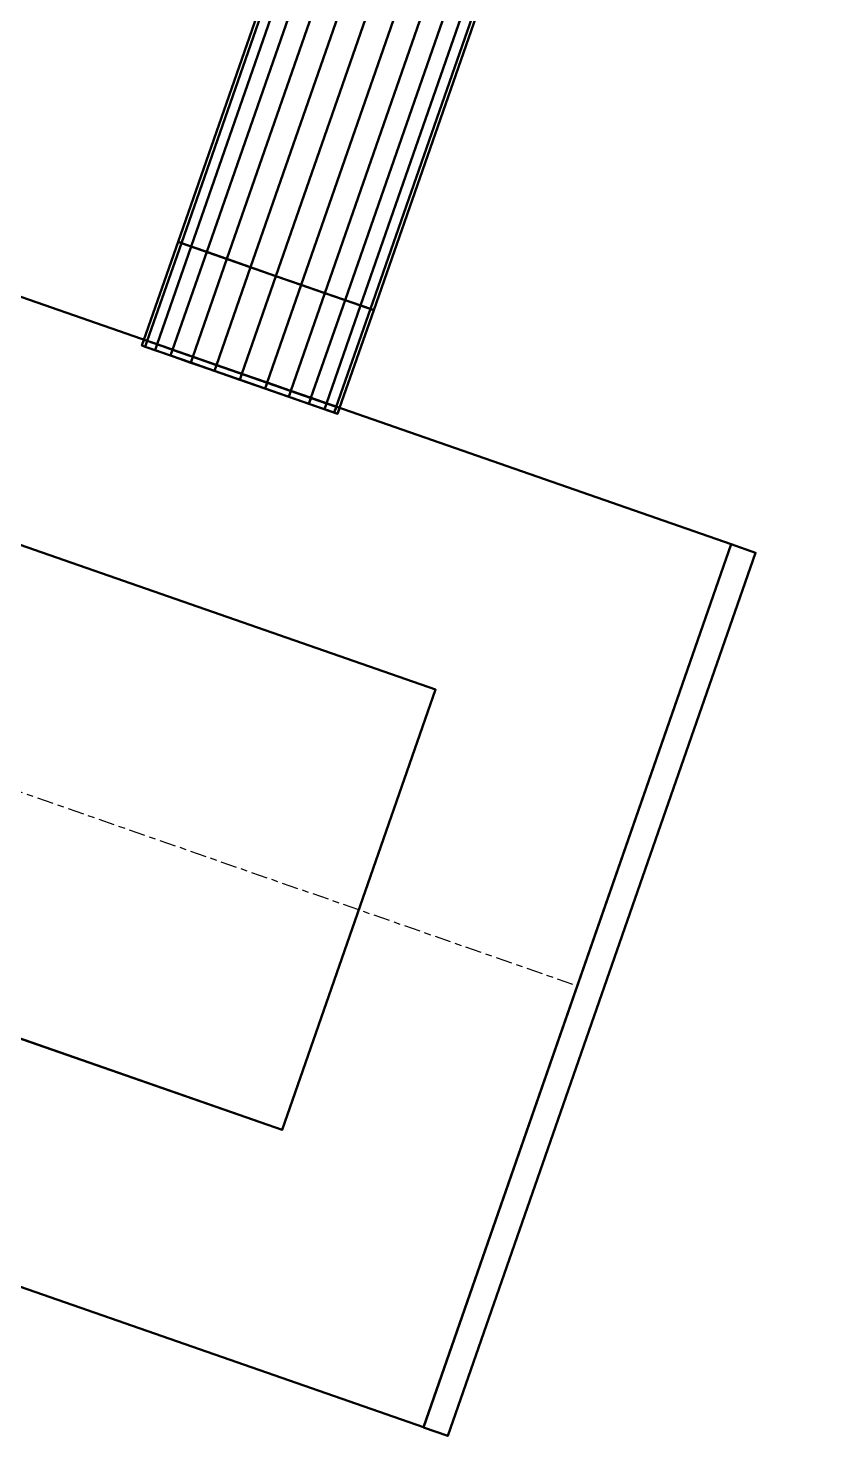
# Model space of a CAD drawing. Header units: inches. Extents: x -1654 to 1344, y -1538 to 36.
# Drawn here: x -435.9 to -405.5, y -977 to -922.7 of the extents above; entities that cross this region are included whole.
import ezdxf

# ---------------------------------------------------------------- set-up
doc = ezdxf.new("R2010")
doc.units = ezdxf.units.IN
doc.header["$MEASUREMENT"] = 0
doc.linetypes.add('Center', pattern=[1.25, 0.25, -0.1875, 0.625, -0.1875])
for name, color, linetype, lineweight in [('M-HVAC-CDFF', 3, 'Continuous', 30), ('M-HVAC-CDFF-SA', 3, 'Continuous', 30), ('M-HVAC-DUCT', 1, 'Center', 30), ('M-HVAC-DUCT-SA', 1, 'Continuous', 50)]:
    doc.layers.add(name, color=color, linetype=linetype, lineweight=lineweight)

# ---------------------------------------------------------------- blocks, each defined once
blk = doc.blocks.new('Round Takeoff - Standard-911433-_3D_')
at = {"layer": 'M-HVAC-DUCT', "color": 8, "linetype": 'Continuous', "lineweight": 50}
mesh = blk.add_polyface(dxfattribs=at)
corners = [(-0.24, 0, 4), (-0.24, 1.035, 3.864), (-0.24, 2, 3.464), (-0.24, 2.828, 2.828), (-0.24, 3.464, 2), (-0.24, 3.864, 1.035), (-0.24, 4), (-0.24, 3.864, -1.035), (-0.24, 3.464, -2), (-0.24, 2.828, -2.828), (-0.24, 2, -3.464), (-0.24, 1.035, -3.864), (-0.24, 0, -4), (-0.24, -1.035, -3.864), (-0.24, -2, -3.464), (-0.24, -2.828, -2.828), (-0.24, -3.464, -2), (-0.24, -3.864, -1.035), (-0.24, -4), (-0.24, -3.864, 1.035), (-0.24, -3.464, 2), (-0.24, -2.828, 2.828), (-0.24, -2, 3.464), (-0.24, -1.035, 3.864)]
mesh.append_faces([[corners[k] for k in face] for face in [(6, 3, 4, 5)]], dxfattribs={"vtx0": -1, "color": 8})
mesh.append_faces([[corners[k] for k in face] for face in [(16, 21, 14, 15)]], dxfattribs={"vtx0": -1, "vtx1": -1, "color": 8})
mesh.append_faces([[corners[k] for k in face] for face in [(12, 2, 6, 11)]], dxfattribs={"vtx0": -1, "vtx1": -1, "vtx2": -1, "color": 8})
mesh.append_faces([[corners[k] for k in face] for face in [(12, 23, 1, 2)]], dxfattribs={"vtx0": -1, "vtx1": -1, "vtx3": -1, "color": 8})
mesh.append_faces([[corners[k] for k in face] for face in [(21, 16, 17), (6, 2, 3)]], dxfattribs={"vtx0": -1, "vtx2": -1, "color": 8})
mesh.append_faces([[corners[k] for k in face] for face in [(6, 9, 10, 11), (17, 19, 20, 21)]], dxfattribs={"vtx0": -1, "vtx3": -1, "color": 8})
mesh.append_faces([[corners[k] for k in face] for face in [(18, 19, 17)]], dxfattribs={"vtx1": -1, "color": 8})
mesh.append_faces([[corners[k] for k in face] for face in [(22, 23, 12, 21)]], dxfattribs={"vtx1": -1, "vtx2": -1, "color": 8})
mesh.append_faces([[corners[k] for k in face] for face in [(23, 0, 1)]], dxfattribs={"vtx2": -1, "color": 8})
mesh.append_faces([[corners[k] for k in face] for face in [(12, 13, 14, 21)]], dxfattribs={"vtx2": -1, "vtx3": -1, "color": 8})
mesh.append_faces([[corners[k] for k in face] for face in [(6, 7, 8, 9)]], dxfattribs={"vtx3": -1, "color": 8})
mesh = blk.add_polyface(dxfattribs=at)
corners = [(-0.24, 4), (0, 4), (0, 3.864, -1.035), (0, 3.464, -2), (0, 2.828, -2.828), (0, 2, -3.464), (0, 1.035, -3.864), (0, 0, -4), (-0.24, 0, -4), (-0.24, 1.035, -3.864), (-0.24, 2, -3.464), (-0.24, 2.828, -2.828), (-0.24, 3.464, -2), (-0.24, 3.864, -1.035)]
mesh.append_faces([[corners[k] for k in face] for face in [(1, 2, 13, 0)]], dxfattribs={"vtx1": -1, "color": 8})
mesh.append_faces([[corners[k] for k in face] for face in [(5, 6, 9, 10), (10, 11, 4, 5), (2, 3, 12, 13), (11, 12, 3, 4)]], dxfattribs={"vtx1": -1, "vtx3": -1, "color": 8})
mesh.append_faces([[corners[k] for k in face] for face in [(6, 7, 8, 9)]], dxfattribs={"vtx3": -1, "color": 8})
mesh = blk.add_polyface(dxfattribs=at)
corners = [(-0.24, 0, 4), (0, 0, 4), (0, 1.035, 3.864), (0, 2, 3.464), (0, 2.828, 2.828), (0, 3.464, 2), (0, 3.864, 1.035), (0, 4), (-0.24, 4), (-0.24, 3.864, 1.035), (-0.24, 3.464, 2), (-0.24, 2.828, 2.828), (-0.24, 2, 3.464), (-0.24, 1.035, 3.864)]
mesh.append_faces([[corners[k] for k in face] for face in [(1, 2, 13, 0)]], dxfattribs={"vtx1": -1, "color": 8})
mesh.append_faces([[corners[k] for k in face] for face in [(5, 6, 9, 10), (10, 11, 4, 5), (2, 3, 12, 13), (11, 12, 3, 4)]], dxfattribs={"vtx1": -1, "vtx3": -1, "color": 8})
mesh.append_faces([[corners[k] for k in face] for face in [(6, 7, 8, 9)]], dxfattribs={"vtx3": -1, "color": 8})
mesh = blk.add_polyface(dxfattribs=at)
corners = [(4, 0, -4), (0, 0, -4), (0, 1.035, -3.864), (0, 2, -3.464), (0, 2.828, -2.828), (0, 3.464, -2), (0, 3.864, -1.035), (0, 4), (4, 4), (4, 3.864, -1.035), (4, 3.464, -2), (4, 2.828, -2.828), (4, 2, -3.464), (4, 1.035, -3.864)]
mesh.append_faces([[corners[k] for k in face] for face in [(2, 13, 0, 1)]], dxfattribs={"vtx0": -1, "color": 8})
mesh.append_faces([[corners[k] for k in face] for face in [(3, 12, 13, 2), (12, 3, 4, 11), (6, 9, 10, 5), (11, 4, 5, 10)]], dxfattribs={"vtx0": -1, "vtx2": -1, "color": 8})
mesh.append_faces([[corners[k] for k in face] for face in [(7, 8, 9, 6)]], dxfattribs={"vtx2": -1, "color": 8})
mesh = blk.add_polyface(dxfattribs=at)
corners = [(4, 4), (0, 4), (0, 3.864, 1.035), (0, 3.464, 2), (0, 2.828, 2.828), (0, 2, 3.464), (0, 1.035, 3.864), (0, 0, 4), (4, 0, 4), (4, 1.035, 3.864), (4, 2, 3.464), (4, 2.828, 2.828), (4, 3.464, 2), (4, 3.864, 1.035)]
mesh.append_faces([[corners[k] for k in face] for face in [(2, 13, 0, 1)]], dxfattribs={"vtx0": -1, "color": 8})
mesh.append_faces([[corners[k] for k in face] for face in [(3, 12, 13, 2), (12, 3, 4, 11), (6, 9, 10, 5), (11, 4, 5, 10)]], dxfattribs={"vtx0": -1, "vtx2": -1, "color": 8})
mesh.append_faces([[corners[k] for k in face] for face in [(7, 8, 9, 6)]], dxfattribs={"vtx2": -1, "color": 8})
mesh = blk.add_polyface(dxfattribs=at)
corners = [(4, 0, 4), (4, -1.035, 3.864), (4, -2, 3.464), (4, -2.828, 2.828), (4, -3.464, 2), (4, -3.864, 1.035), (4, -4), (4, -3.864, -1.035), (4, -3.464, -2), (4, -2.828, -2.828), (4, -2, -3.464), (4, -1.035, -3.864), (4, 0, -4), (4, 1.035, -3.864), (4, 2, -3.464), (4, 2.828, -2.828), (4, 3.464, -2), (4, 3.864, -1.035), (4, 4), (4, 3.864, 1.035), (4, 3.464, 2), (4, 2.828, 2.828), (4, 2, 3.464), (4, 1.035, 3.864)]
mesh.append_faces([[corners[k] for k in face] for face in [(21, 12, 17, 20)]], dxfattribs={"vtx0": -1, "vtx1": -1, "vtx2": -1, "color": 8})
mesh.append_faces([[corners[k] for k in face] for face in [(12, 3, 4)]], dxfattribs={"vtx0": -1, "vtx2": -1, "color": 8})
mesh.append_faces([[corners[k] for k in face] for face in [(12, 7, 8, 9), (12, 1, 2, 3)]], dxfattribs={"vtx0": -1, "vtx3": -1, "color": 8})
mesh.append_faces([[corners[k] for k in face] for face in [(0, 1, 12, 23), (22, 23, 12, 21)]], dxfattribs={"vtx1": -1, "vtx2": -1, "color": 8})
mesh.append_faces([[corners[k] for k in face] for face in [(6, 7, 12, 4)]], dxfattribs={"vtx1": -1, "vtx2": -1, "vtx3": -1, "color": 8})
mesh.append_faces([[corners[k] for k in face] for face in [(10, 11, 12, 9), (4, 5, 6)]], dxfattribs={"vtx2": -1, "color": 8})
mesh.append_faces([[corners[k] for k in face] for face in [(12, 13, 14, 17)]], dxfattribs={"vtx2": -1, "vtx3": -1, "color": 8})
mesh.append_faces([[corners[k] for k in face] for face in [(14, 15, 16, 17), (17, 18, 19, 20)]], dxfattribs={"vtx3": -1, "color": 8})
mesh = blk.add_polyface(dxfattribs=at)
corners = [(-0.24, -4), (0, -4), (0, -3.864, 1.035), (0, -3.464, 2), (0, -2.828, 2.828), (0, -2, 3.464), (0, -1.035, 3.864), (0, 0, 4), (-0.24, 0, 4), (-0.24, -1.035, 3.864), (-0.24, -2, 3.464), (-0.24, -2.828, 2.828), (-0.24, -3.464, 2), (-0.24, -3.864, 1.035)]
mesh.append_faces([[corners[k] for k in face] for face in [(1, 2, 13, 0)]], dxfattribs={"vtx1": -1, "color": 8})
mesh.append_faces([[corners[k] for k in face] for face in [(5, 6, 9, 10), (10, 11, 4, 5), (2, 3, 12, 13), (11, 12, 3, 4)]], dxfattribs={"vtx1": -1, "vtx3": -1, "color": 8})
mesh.append_faces([[corners[k] for k in face] for face in [(6, 7, 8, 9)]], dxfattribs={"vtx3": -1, "color": 8})
mesh = blk.add_polyface(dxfattribs=at)
corners = [(-0.24, 0, -4), (0, 0, -4), (0, -1.035, -3.864), (0, -2, -3.464), (0, -2.828, -2.828), (0, -3.464, -2), (0, -3.864, -1.035), (0, -4), (-0.24, -4), (-0.24, -3.864, -1.035), (-0.24, -3.464, -2), (-0.24, -2.828, -2.828), (-0.24, -2, -3.464), (-0.24, -1.035, -3.864)]
mesh.append_faces([[corners[k] for k in face] for face in [(1, 2, 13, 0)]], dxfattribs={"vtx1": -1, "color": 8})
mesh.append_faces([[corners[k] for k in face] for face in [(5, 6, 9, 10), (10, 11, 4, 5), (2, 3, 12, 13), (11, 12, 3, 4)]], dxfattribs={"vtx1": -1, "vtx3": -1, "color": 8})
mesh.append_faces([[corners[k] for k in face] for face in [(6, 7, 8, 9)]], dxfattribs={"vtx3": -1, "color": 8})
mesh = blk.add_polyface(dxfattribs=at)
corners = [(4, 0, 4), (0, 0, 4), (0, -1.035, 3.864), (0, -2, 3.464), (0, -2.828, 2.828), (0, -3.464, 2), (0, -3.864, 1.035), (0, -4), (4, -4), (4, -3.864, 1.035), (4, -3.464, 2), (4, -2.828, 2.828), (4, -2, 3.464), (4, -1.035, 3.864)]
mesh.append_faces([[corners[k] for k in face] for face in [(2, 13, 0, 1)]], dxfattribs={"vtx0": -1, "color": 8})
mesh.append_faces([[corners[k] for k in face] for face in [(3, 12, 13, 2), (12, 3, 4, 11), (6, 9, 10, 5), (11, 4, 5, 10)]], dxfattribs={"vtx0": -1, "vtx2": -1, "color": 8})
mesh.append_faces([[corners[k] for k in face] for face in [(7, 8, 9, 6)]], dxfattribs={"vtx2": -1, "color": 8})
mesh = blk.add_polyface(dxfattribs=at)
corners = [(4, -4), (0, -4), (0, -3.864, -1.035), (0, -3.464, -2), (0, -2.828, -2.828), (0, -2, -3.464), (0, -1.035, -3.864), (0, 0, -4), (4, 0, -4), (4, -1.035, -3.864), (4, -2, -3.464), (4, -2.828, -2.828), (4, -3.464, -2), (4, -3.864, -1.035)]
mesh.append_faces([[corners[k] for k in face] for face in [(2, 13, 0, 1)]], dxfattribs={"vtx0": -1, "color": 8})
mesh.append_faces([[corners[k] for k in face] for face in [(3, 12, 13, 2), (12, 3, 4, 11), (6, 9, 10, 5), (11, 4, 5, 10)]], dxfattribs={"vtx0": -1, "vtx2": -1, "color": 8})
mesh.append_faces([[corners[k] for k in face] for face in [(7, 8, 9, 6)]], dxfattribs={"vtx2": -1, "color": 8})
blk = doc.blocks.new('Face Thin Mount Return Diffuser - Non-Hosted - 18x24 Face-934991-_3D_')
at = {"layer": 'M-HVAC-CDFF'}
mesh = blk.add_polyface(dxfattribs=at)
corners = [(9, 12, 1), (-9, 12, 1), (-9, -12, 1), (9, -12, 1)]
mesh.append_faces([[corners[k] for k in face] for face in [(3, 0, 1, 2)]])
mesh = blk.add_polyface(dxfattribs=at)
corners = [(9, 12), (9, -12), (-9, -12), (-9, 12)]
mesh.append_faces([[corners[k] for k in face] for face in [(0, 1, 2, 3)]])
mesh = blk.add_polyface(dxfattribs=at)
corners = [(9, 12), (-9, 12), (-9, 12, 1), (9, 12, 1)]
mesh.append_faces([[corners[k] for k in face] for face in [(2, 3, 0, 1)]])
mesh = blk.add_polyface(dxfattribs=at)
corners = [(-9, 12), (-9, -12), (-9, -12, 1), (-9, 12, 1)]
mesh.append_faces([[corners[k] for k in face] for face in [(3, 0, 1, 2)]])
mesh = blk.add_polyface(dxfattribs=at)
corners = [(9, -12), (9, 12), (9, 12, 1), (9, -12, 1)]
mesh.append_faces([[corners[k] for k in face] for face in [(3, 0, 1, 2)]])
mesh = blk.add_polyface(dxfattribs=at)
corners = [(-9, -12), (9, -12), (9, -12, 1), (-9, -12, 1)]
mesh.append_faces([[corners[k] for k in face] for face in [(2, 3, 0, 1)]])
blk = doc.blocks.new('Rectangular Endcap - Standard-928222-_3D_')
at = {"layer": 'M-HVAC-DUCT', "color": 8, "linetype": 'Continuous', "lineweight": 50}
mesh = blk.add_polyface(dxfattribs=at)
corners = [(0, 18.051, 9.65), (0, 18.051, -9.65), (0, -18.051, -9.65), (0, -18.051, 9.65)]
mesh.append_faces([[corners[k] for k in face] for face in [(0, 1, 2, 3)]], dxfattribs={"color": 8})
mesh = blk.add_polyface(dxfattribs=at)
corners = [(0, 18.051, -9.65), (0, 18.051, 9.65), (1, 18.051, 9.65), (1, 18.051, -9.65)]
mesh.append_faces([[corners[k] for k in face] for face in [(3, 0, 1, 2)]], dxfattribs={"color": 8})
mesh = blk.add_polyface(dxfattribs=at)
corners = [(0, -18.051, -9.65), (0, 18.051, -9.65), (1, 18.051, -9.65), (1, -18.051, -9.65)]
mesh.append_faces([[corners[k] for k in face] for face in [(0, 1, 2, 3)]], dxfattribs={"color": 8})
mesh = blk.add_polyface(dxfattribs=at)
corners = [(0, 18.051, 9.65), (0, -18.051, 9.65), (1, -18.051, 9.65), (1, 18.051, 9.65)]
mesh.append_faces([[corners[k] for k in face] for face in [(3, 0, 1, 2)]], dxfattribs={"color": 8})
mesh = blk.add_polyface(dxfattribs=at)
corners = [(1, 18.051, 9.65), (1, -18.051, 9.65), (1, -18.051, -9.65), (1, 18.051, -9.65)]
mesh.append_faces([[corners[k] for k in face] for face in [(2, 3, 0, 1)]], dxfattribs={"color": 8})
mesh = blk.add_polyface(dxfattribs=at)
corners = [(0, -18.051, 9.65), (0, -18.051, -9.65), (1, -18.051, -9.65), (1, -18.051, 9.65)]
mesh.append_faces([[corners[k] for k in face] for face in [(3, 0, 1, 2)]], dxfattribs={"color": 8})
blk = doc.blocks.new('Rectangular Takeoff - Standard-951667-_3D_')
at = {"layer": 'M-HVAC-DUCT', "color": 8, "linetype": 'Continuous', "lineweight": 50}
mesh = blk.add_polyface(dxfattribs=at)
corners = [(-0.24, -9, 12), (-0.24, 9, 12), (-0.24, 9, -12), (-0.24, -9, -12)]
mesh.append_faces([[corners[k] for k in face] for face in [(2, 3, 0, 1)]], dxfattribs={"color": 8})
mesh = blk.add_polyface(dxfattribs=at)
corners = [(-0.24, 9, -12), (1, 9, -12), (1, -9, -12), (-0.24, -9, -12)]
mesh.append_faces([[corners[k] for k in face] for face in [(3, 0, 1, 2)]], dxfattribs={"color": 8})
mesh = blk.add_polyface(dxfattribs=at)
corners = [(-0.24, 9, 12), (1, 9, 12), (1, 9, -12), (-0.24, 9, -12)]
mesh.append_faces([[corners[k] for k in face] for face in [(2, 3, 0, 1)]], dxfattribs={"color": 8})
mesh = blk.add_polyface(dxfattribs=at)
corners = [(1, -9, 12), (1, 9, 12), (-0.24, 9, 12), (-0.24, -9, 12)]
mesh.append_faces([[corners[k] for k in face] for face in [(1, 2, 3, 0)]], dxfattribs={"color": 8})
mesh = blk.add_polyface(dxfattribs=at)
corners = [(1, -9, 12), (1, -9, -12), (1, 9, -12), (1, 9, 12)]
mesh.append_faces([[corners[k] for k in face] for face in [(3, 0, 1, 2)]], dxfattribs={"color": 8})
mesh = blk.add_polyface(dxfattribs=at)
corners = [(-0.24, -9, -12), (1, -9, -12), (1, -9, 12), (-0.24, -9, 12)]
mesh.append_faces([[corners[k] for k in face] for face in [(3, 0, 1, 2)]], dxfattribs={"color": 8})

msp = doc.modelspace()

# ---------------------------------------------------------------- linework, layer by layer
at = {"layer": 'M-HVAC-DUCT', "color": 5}
for p, q in [((-426.319, -932.26, 1332), (-409.292, -883.39, 1332)), ((-426.319, -932.26, 1332), (-409.292, -883.39, 1332)), ((-427.636, -936.037, 1332), (-426.319, -932.26, 1332)), ((-427.636, -936.037, 1332), (-427.715, -936.264, 1332)), ((-452.461, -946.502, 1332), (-414.688, -959.664, 1332))]:
    msp.add_line(p, q, dxfattribs=at)

# ---------------------------------------------------------------- block references
at = {"layer": 'M-HVAC-CDFF-SA', "extrusion": (0.000175675, -6.12105e-05, -1), "rotation": 289.2098684078589}
msp.add_blockref('Face Thin Mount Return Diffuser - Non-Hosted - 18x24 Face-934991-_3D_', (434.214, -952.86, -1343.668), dxfattribs=at)
at = {"layer": 'M-HVAC-DUCT-SA', "color": 8, "extrusion": (0, 0, -1), "rotation": 109.2098687159164}
msp.add_blockref('Round Takeoff - Standard-911433-_3D_', (427.636, -936.037, -1332), dxfattribs=at)
at = {"layer": 'M-HVAC-DUCT-SA', "color": 8, "extrusion": (0.94432, -0.329029, 0), "rotation": 90}
msp.add_blockref('Rectangular Takeoff - Standard-951667-_3D_', (-1042.674, 1341.65, -96.768), dxfattribs=at)
at = {"layer": 'M-HVAC-DUCT-SA', "color": 8, "rotation": 340.7901312840835}
msp.add_blockref('Rectangular Endcap - Standard-928222-_3D_', (-414.688, -959.664, 1332), dxfattribs=at)

# ---------------------------------------------------------------- meshes
at = {"layer": 'M-HVAC-DUCT-SA', "color": 8}
mesh = msp.add_polyface(dxfattribs=at)
corners = [(-430.097, -930.944, 1332), (-429.968, -930.989, 1333.035), (-429.591, -931.12, 1334), (-428.99, -931.329, 1334.828), (-428.208, -931.602, 1335.464), (-427.297, -931.919, 1335.864), (-426.319, -932.26, 1336), (-409.292, -883.39, 1336), (-410.269, -883.049, 1335.864), (-411.18, -882.732, 1335.464), (-411.962, -882.459, 1334.828), (-412.563, -882.25, 1334), (-412.94, -882.118, 1333.035), (-413.069, -882.073, 1332)]
mesh.append_faces([[corners[k] for k in face] for face in [(7, 8, 5, 6)]], dxfattribs={"vtx1": -1, "color": 8})
mesh.append_faces([[corners[k] for k in face] for face in [(8, 9, 4, 5), (3, 4, 9, 10), (11, 12, 1, 2), (2, 3, 10, 11)]], dxfattribs={"vtx1": -1, "vtx3": -1, "color": 8})
mesh.append_faces([[corners[k] for k in face] for face in [(12, 13, 0, 1)]], dxfattribs={"vtx3": -1, "color": 8})
mesh = msp.add_polyface(dxfattribs=at)
corners = [(-426.319, -932.26, 1328), (-427.297, -931.919, 1328.136), (-428.208, -931.602, 1328.536), (-428.99, -931.329, 1329.172), (-429.591, -931.12, 1330), (-429.968, -930.989, 1330.965), (-430.097, -930.944, 1332), (-413.069, -882.073, 1332), (-412.94, -882.118, 1330.965), (-412.563, -882.25, 1330), (-411.962, -882.459, 1329.172), (-411.18, -882.732, 1328.536), (-410.269, -883.049, 1328.136), (-409.292, -883.39, 1328)]
mesh.append_faces([[corners[k] for k in face] for face in [(7, 8, 5, 6)]], dxfattribs={"vtx1": -1, "color": 8})
mesh.append_faces([[corners[k] for k in face] for face in [(8, 9, 4, 5), (3, 4, 9, 10), (11, 12, 1, 2), (2, 3, 10, 11)]], dxfattribs={"vtx1": -1, "vtx3": -1, "color": 8})
mesh.append_faces([[corners[k] for k in face] for face in [(12, 13, 0, 1)]], dxfattribs={"vtx3": -1, "color": 8})
mesh = msp.add_polyface(dxfattribs=at)
corners = [(-426.319, -932.26, 1336), (-425.342, -932.601, 1335.864), (-424.431, -932.918, 1335.464), (-423.648, -933.191, 1334.828), (-423.048, -933.4, 1334), (-422.671, -933.531, 1333.035), (-422.542, -933.576, 1332), (-405.514, -884.706, 1332), (-405.643, -884.661, 1333.035), (-406.02, -884.529, 1334), (-406.621, -884.32, 1334.828), (-407.403, -884.048, 1335.464), (-408.314, -883.73, 1335.864), (-409.292, -883.39, 1336)]
mesh.append_faces([[corners[k] for k in face] for face in [(8, 9, 4, 5), (3, 4, 9, 10), (11, 12, 1, 2), (2, 3, 10, 11)]], dxfattribs={"vtx1": -1, "vtx3": -1, "color": 8})
mesh.append_faces([[corners[k] for k in face] for face in [(6, 7, 8, 5)]], dxfattribs={"vtx2": -1, "color": 8})
mesh.append_faces([[corners[k] for k in face] for face in [(12, 13, 0, 1)]], dxfattribs={"vtx3": -1, "color": 8})
mesh = msp.add_polyface(dxfattribs=at)
corners = [(-422.542, -933.576, 1332), (-422.671, -933.531, 1330.965), (-423.048, -933.4, 1330), (-423.648, -933.191, 1329.172), (-424.431, -932.918, 1328.536), (-425.342, -932.601, 1328.136), (-426.319, -932.26, 1328), (-409.292, -883.39, 1328), (-408.314, -883.73, 1328.136), (-407.403, -884.048, 1328.536), (-406.621, -884.32, 1329.172), (-406.02, -884.529, 1330), (-405.643, -884.661, 1330.965), (-405.514, -884.706, 1332)]
mesh.append_faces([[corners[k] for k in face] for face in [(7, 8, 5, 6)]], dxfattribs={"vtx1": -1, "color": 8})
mesh.append_faces([[corners[k] for k in face] for face in [(8, 9, 4, 5), (3, 4, 9, 10), (11, 12, 1, 2), (2, 3, 10, 11)]], dxfattribs={"vtx1": -1, "vtx3": -1, "color": 8})
mesh.append_faces([[corners[k] for k in face] for face in [(12, 13, 0, 1)]], dxfattribs={"vtx3": -1, "color": 8})
mesh = msp.add_polyface(dxfattribs=at)
corners = [(-458.4, -963.548, 1322.35), (-446.522, -929.457, 1322.35), (-408.749, -942.618, 1322.35), (-420.628, -976.709, 1322.35)]
mesh.append_faces([[corners[k] for k in face] for face in [(0, 1, 2, 3)]], dxfattribs={"color": 8})
mesh = msp.add_polyface(dxfattribs=at)
corners = [(-446.522, -929.457, 1341.65), (-458.4, -963.548, 1341.65), (-420.628, -976.709, 1341.65), (-408.749, -942.618, 1341.65)]
mesh.append_faces([[corners[k] for k in face] for face in [(3, 0, 1, 2)]], dxfattribs={"color": 8})
mesh = msp.add_polyface(dxfattribs=at)
corners = [(-446.522, -929.457, 1322.35), (-446.522, -929.457, 1341.65), (-408.749, -942.618, 1341.65), (-408.749, -942.618, 1322.35)]
mesh.append_faces([[corners[k] for k in face] for face in [(3, 0, 1, 2)]], dxfattribs={"color": 8})
mesh = msp.add_polyface(dxfattribs=at)
corners = [(-422.542, -933.576, 1332), (-422.671, -933.531, 1333.035), (-423.048, -933.4, 1334), (-423.648, -933.191, 1334.828), (-424.431, -932.918, 1335.464), (-425.342, -932.601, 1335.864), (-426.319, -932.26, 1336), (-427.297, -931.919, 1335.864), (-428.208, -931.602, 1335.464), (-428.99, -931.329, 1334.828), (-429.591, -931.12, 1334), (-429.968, -930.989, 1333.035), (-430.097, -930.944, 1332), (-429.968, -930.989, 1330.965), (-429.591, -931.12, 1330), (-428.99, -931.329, 1329.172), (-428.208, -931.602, 1328.536), (-427.297, -931.919, 1328.136), (-426.319, -932.26, 1328), (-425.342, -932.601, 1328.136), (-424.431, -932.918, 1328.536), (-423.648, -933.191, 1329.172), (-423.048, -933.4, 1330), (-422.671, -933.531, 1330.965)]
mesh.append_faces([[corners[k] for k in face] for face in [(18, 15, 16, 17), (3, 0, 1, 2)]], dxfattribs={"vtx0": -1, "color": 8})
mesh.append_faces([[corners[k] for k in face] for face in [(6, 9, 13, 18), (21, 0, 3, 18)]], dxfattribs={"vtx0": -1, "vtx1": -1, "vtx2": -1, "vtx3": -1, "color": 8})
mesh.append_faces([[corners[k] for k in face] for face in [(5, 6, 4)]], dxfattribs={"vtx1": -1, "color": 8})
mesh.append_faces([[corners[k] for k in face] for face in [(3, 4, 6, 18)]], dxfattribs={"vtx1": -1, "vtx2": -1, "vtx3": -1, "color": 8})
mesh.append_faces([[corners[k] for k in face] for face in [(11, 12, 13)]], dxfattribs={"vtx2": -1, "color": 8})
mesh.append_faces([[corners[k] for k in face] for face in [(9, 10, 11, 13), (13, 14, 15, 18)]], dxfattribs={"vtx2": -1, "vtx3": -1, "color": 8})
mesh.append_faces([[corners[k] for k in face] for face in [(6, 7, 8, 9), (18, 19, 20, 21), (21, 22, 23, 0)]], dxfattribs={"vtx3": -1, "color": 8})
mesh = msp.add_polyface(dxfattribs=at)
corners = [(-427.715, -936.264, 1328), (-428.692, -935.923, 1328.136), (-429.603, -935.606, 1328.536), (-430.385, -935.333, 1329.172), (-430.986, -935.124, 1330), (-431.363, -934.993, 1330.965), (-431.492, -934.948, 1332), (-431.413, -934.721, 1332), (-431.284, -934.766, 1330.965), (-430.907, -934.897, 1330), (-430.306, -935.107, 1329.172), (-429.524, -935.379, 1328.536), (-428.613, -935.697, 1328.136), (-427.636, -936.037, 1328)]
mesh.append_faces([[corners[k] for k in face] for face in [(7, 8, 5, 6)]], dxfattribs={"vtx1": -1, "color": 8})
mesh.append_faces([[corners[k] for k in face] for face in [(11, 12, 1, 2), (2, 3, 10, 11), (8, 9, 4, 5), (3, 4, 9, 10)]], dxfattribs={"vtx1": -1, "vtx3": -1, "color": 8})
mesh.append_faces([[corners[k] for k in face] for face in [(12, 13, 0, 1)]], dxfattribs={"vtx3": -1, "color": 8})
mesh = msp.add_polyface(dxfattribs=at)
corners = [(-431.492, -934.948, 1332), (-431.363, -934.993, 1333.035), (-430.986, -935.124, 1334), (-430.385, -935.333, 1334.828), (-429.603, -935.606, 1335.464), (-428.692, -935.923, 1335.864), (-427.715, -936.264, 1336), (-427.636, -936.037, 1336), (-428.613, -935.697, 1335.864), (-429.524, -935.379, 1335.464), (-430.306, -935.107, 1334.828), (-430.907, -934.897, 1334), (-431.284, -934.766, 1333.035), (-431.413, -934.721, 1332)]
mesh.append_faces([[corners[k] for k in face] for face in [(7, 8, 5, 6)]], dxfattribs={"vtx1": -1, "color": 8})
mesh.append_faces([[corners[k] for k in face] for face in [(11, 12, 1, 2), (2, 3, 10, 11), (8, 9, 4, 5), (3, 4, 9, 10)]], dxfattribs={"vtx1": -1, "vtx3": -1, "color": 8})
mesh.append_faces([[corners[k] for k in face] for face in [(12, 13, 0, 1)]], dxfattribs={"vtx3": -1, "color": 8})
mesh = msp.add_polyface(dxfattribs=at)
corners = [(-427.636, -936.037, 1328), (-428.613, -935.697, 1328.136), (-429.524, -935.379, 1328.536), (-430.306, -935.107, 1329.172), (-430.907, -934.897, 1330), (-431.284, -934.766, 1330.965), (-431.413, -934.721, 1332), (-431.284, -934.766, 1333.035), (-430.907, -934.897, 1334), (-430.306, -935.107, 1334.828), (-429.524, -935.379, 1335.464), (-428.613, -935.697, 1335.864), (-427.636, -936.037, 1336), (-426.658, -936.378, 1335.864), (-425.747, -936.695, 1335.464), (-424.965, -936.968, 1334.828), (-424.364, -937.177, 1334), (-423.987, -937.309, 1333.035), (-423.858, -937.353, 1332), (-423.987, -937.309, 1330.965), (-424.364, -937.177, 1330), (-424.965, -936.968, 1329.172), (-425.747, -936.695, 1328.536), (-426.658, -936.378, 1328.136)]
mesh.append_faces([[corners[k] for k in face] for face in [(4, 2, 3), (17, 15, 16)]], dxfattribs={"vtx0": -1, "color": 8})
mesh.append_faces([[corners[k] for k in face] for face in [(14, 2, 12, 13), (20, 23, 19)]], dxfattribs={"vtx0": -1, "vtx1": -1, "color": 8})
mesh.append_faces([[corners[k] for k in face] for face in [(7, 12, 2, 4)]], dxfattribs={"vtx0": -1, "vtx1": -1, "vtx2": -1, "vtx3": -1, "color": 8})
mesh.append_faces([[corners[k] for k in face] for face in [(23, 1, 2, 14), (14, 18, 19, 23)]], dxfattribs={"vtx0": -1, "vtx2": -1, "vtx3": -1, "color": 8})
mesh.append_faces([[corners[k] for k in face] for face in [(0, 1, 23)]], dxfattribs={"vtx1": -1, "color": 8})
mesh.append_faces([[corners[k] for k in face] for face in [(14, 15, 17, 18)]], dxfattribs={"vtx1": -1, "vtx3": -1, "color": 8})
mesh.append_faces([[corners[k] for k in face] for face in [(10, 11, 12, 9), (5, 6, 7, 4), (21, 22, 23, 20)]], dxfattribs={"vtx2": -1, "color": 8})
mesh.append_faces([[corners[k] for k in face] for face in [(7, 8, 9, 12)]], dxfattribs={"vtx2": -1, "vtx3": -1, "color": 8})
mesh = msp.add_polyface(dxfattribs=at)
corners = [(-427.715, -936.264, 1328), (-426.737, -936.605, 1328.136), (-425.826, -936.922, 1328.536), (-425.044, -937.195, 1329.172), (-424.443, -937.404, 1330), (-424.066, -937.535, 1330.965), (-423.937, -937.58, 1332), (-424.066, -937.535, 1333.035), (-424.443, -937.404, 1334), (-425.044, -937.195, 1334.828), (-425.826, -936.922, 1335.464), (-426.737, -936.605, 1335.864), (-427.715, -936.264, 1336), (-428.692, -935.923, 1335.864), (-429.603, -935.606, 1335.464), (-430.385, -935.333, 1334.828), (-430.986, -935.124, 1334), (-431.363, -934.993, 1333.035), (-431.492, -934.948, 1332), (-431.363, -934.993, 1330.965), (-430.986, -935.124, 1330), (-430.385, -935.333, 1329.172), (-429.603, -935.606, 1328.536), (-428.692, -935.923, 1328.136)]
mesh.append_faces([[corners[k] for k in face] for face in [(6, 3, 4, 5)]], dxfattribs={"vtx0": -1, "color": 8})
mesh.append_faces([[corners[k] for k in face] for face in [(16, 21, 14, 15)]], dxfattribs={"vtx0": -1, "vtx1": -1, "color": 8})
mesh.append_faces([[corners[k] for k in face] for face in [(12, 2, 6, 11)]], dxfattribs={"vtx0": -1, "vtx1": -1, "vtx2": -1, "color": 8})
mesh.append_faces([[corners[k] for k in face] for face in [(12, 23, 1, 2)]], dxfattribs={"vtx0": -1, "vtx1": -1, "vtx3": -1, "color": 8})
mesh.append_faces([[corners[k] for k in face] for face in [(21, 16, 17), (6, 2, 3)]], dxfattribs={"vtx0": -1, "vtx2": -1, "color": 8})
mesh.append_faces([[corners[k] for k in face] for face in [(6, 9, 10, 11), (17, 19, 20, 21)]], dxfattribs={"vtx0": -1, "vtx3": -1, "color": 8})
mesh.append_faces([[corners[k] for k in face] for face in [(18, 19, 17)]], dxfattribs={"vtx1": -1, "color": 8})
mesh.append_faces([[corners[k] for k in face] for face in [(22, 23, 12, 21)]], dxfattribs={"vtx1": -1, "vtx2": -1, "color": 8})
mesh.append_faces([[corners[k] for k in face] for face in [(23, 0, 1)]], dxfattribs={"vtx2": -1, "color": 8})
mesh.append_faces([[corners[k] for k in face] for face in [(12, 13, 14, 21)]], dxfattribs={"vtx2": -1, "vtx3": -1, "color": 8})
mesh.append_faces([[corners[k] for k in face] for face in [(6, 7, 8, 9)]], dxfattribs={"vtx3": -1, "color": 8})
mesh = msp.add_polyface(dxfattribs=at)
corners = [(-427.715, -936.264, 1336), (-426.737, -936.605, 1335.864), (-425.826, -936.922, 1335.464), (-425.044, -937.195, 1334.828), (-424.443, -937.404, 1334), (-424.066, -937.535, 1333.035), (-423.937, -937.58, 1332), (-423.858, -937.353, 1332), (-423.987, -937.309, 1333.035), (-424.364, -937.177, 1334), (-424.965, -936.968, 1334.828), (-425.747, -936.695, 1335.464), (-426.658, -936.378, 1335.864), (-427.636, -936.037, 1336)]
mesh.append_faces([[corners[k] for k in face] for face in [(7, 8, 5, 6)]], dxfattribs={"vtx1": -1, "color": 8})
mesh.append_faces([[corners[k] for k in face] for face in [(11, 12, 1, 2), (2, 3, 10, 11), (8, 9, 4, 5), (3, 4, 9, 10)]], dxfattribs={"vtx1": -1, "vtx3": -1, "color": 8})
mesh.append_faces([[corners[k] for k in face] for face in [(12, 13, 0, 1)]], dxfattribs={"vtx3": -1, "color": 8})
mesh = msp.add_polyface(dxfattribs=at)
corners = [(-423.937, -937.58, 1332), (-424.066, -937.535, 1330.965), (-424.443, -937.404, 1330), (-425.044, -937.195, 1329.172), (-425.826, -936.922, 1328.536), (-426.737, -936.605, 1328.136), (-427.715, -936.264, 1328), (-427.636, -936.037, 1328), (-426.658, -936.378, 1328.136), (-425.747, -936.695, 1328.536), (-424.965, -936.968, 1329.172), (-424.364, -937.177, 1330), (-423.987, -937.309, 1330.965), (-423.858, -937.353, 1332)]
mesh.append_faces([[corners[k] for k in face] for face in [(7, 8, 5, 6)]], dxfattribs={"vtx1": -1, "color": 8})
mesh.append_faces([[corners[k] for k in face] for face in [(11, 12, 1, 2), (2, 3, 10, 11), (8, 9, 4, 5), (3, 4, 9, 10)]], dxfattribs={"vtx1": -1, "vtx3": -1, "color": 8})
mesh.append_faces([[corners[k] for k in face] for face in [(12, 13, 0, 1)]], dxfattribs={"vtx3": -1, "color": 8})
mesh = msp.add_polyface(dxfattribs=at)
corners = [(-420.157, -948.227, 1341.41), (-426.08, -965.225, 1341.41), (-448.743, -957.328, 1341.41), (-442.821, -940.331, 1341.41)]
mesh.append_faces([[corners[k] for k in face] for face in [(2, 3, 0, 1)]], dxfattribs={"color": 8})
mesh = msp.add_polyface(dxfattribs=at)
corners = [(-420.157, -948.227, 1341.65), (-442.821, -940.331, 1341.65), (-448.743, -957.328, 1341.65), (-426.08, -965.225, 1341.65)]
mesh.append_faces([[corners[k] for k in face] for face in [(1, 2, 3, 0)]], dxfattribs={"color": 8})
mesh = msp.add_polyface(dxfattribs=at)
corners = [(-420.157, -948.227, 1341.41), (-442.821, -940.331, 1341.41), (-442.821, -940.331, 1341.65), (-420.157, -948.227, 1341.65)]
mesh.append_faces([[corners[k] for k in face] for face in [(0, 1, 2, 3)]], dxfattribs={"color": 8})
mesh = msp.add_polyface(dxfattribs=at)
corners = [(-408.749, -942.618, 1322.35), (-408.749, -942.618, 1341.65), (-420.628, -976.709, 1341.65), (-420.628, -976.709, 1322.35)]
mesh.append_faces([[corners[k] for k in face] for face in [(1, 2, 3, 0)]], dxfattribs={"color": 8})
mesh = msp.add_polyface(dxfattribs=at)
corners = [(-426.08, -965.225, 1341.41), (-420.157, -948.227, 1341.41), (-420.157, -948.227, 1341.65), (-426.08, -965.225, 1341.65)]
mesh.append_faces([[corners[k] for k in face] for face in [(0, 1, 2, 3)]], dxfattribs={"color": 8})
mesh = msp.add_polyface(dxfattribs=at)
corners = [(-448.743, -957.328, 1341.41), (-426.08, -965.225, 1341.41), (-426.08, -965.225, 1341.65), (-448.743, -957.328, 1341.65)]
mesh.append_faces([[corners[k] for k in face] for face in [(0, 1, 2, 3)]], dxfattribs={"color": 8})
mesh = msp.add_polyface(dxfattribs=at)
corners = [(-458.4, -963.548, 1341.65), (-458.4, -963.548, 1322.35), (-420.628, -976.709, 1322.35), (-420.628, -976.709, 1341.65)]
mesh.append_faces([[corners[k] for k in face] for face in [(3, 0, 1, 2)]], dxfattribs={"color": 8})

doc.saveas('drawing.dxf')
